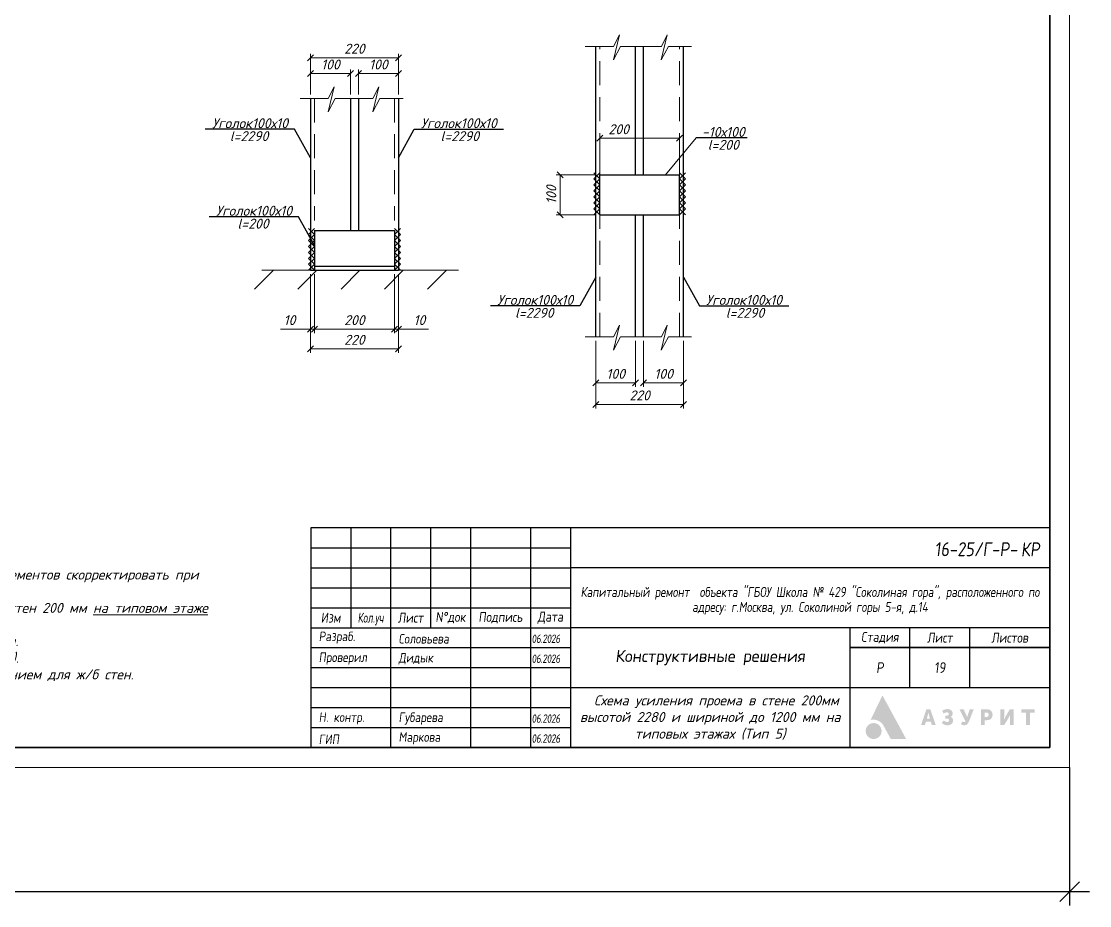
# Model space of a CAD drawing. Header units: millimetres. Extents: x 10124 to 8132345, y -95635 to 1386204.
# Drawn here: x 142207 to 144882, y 25514 to 27729 of the extents above; entities that cross this region are included whole.
import ezdxf
from ezdxf.enums import TextEntityAlignment as Align

# ---------------------------------------------------------------- set-up
doc = ezdxf.new("R2010")
doc.units = ezdxf.units.MM
doc.linetypes.add('Пунктир 2мм', pattern=[3, 2, -1])
doc.layers.get('DEFPOINTS').update_dxf_attribs({"color": 1})
for name, color, linetype, lineweight in [('013', 7, 'Continuous', 13), ('030', 7, 'Continuous', 30), ('_TEXT', 7, 'Continuous', 30)]:
    doc.layers.add(name, color=color, linetype=linetype, lineweight=lineweight)
doc.layers.add('_STAMP', color=7, linetype='Continuous')
doc.styles.add('10', font='isocpeui.ttf', dxfattribs={"height": 25})
doc.styles.add('GOST', font='isocpeur.TTF')
doc.styles.add('ISOCPEUR', font='isocpeur.TTF', dxfattribs={"width": 0.85, "oblique": 7})
doc.styles.add('БДА100', font='romand.shx', dxfattribs={"width": 0.7})
doc.dimstyles.new('10', dxfattribs={"dimtxt": 37.5, "dimasz": 15, "dimexe": 10, "dimexo": 10, "dimgap": 10, "dimtad": 1, "dimtxsty": '10', "dimblk": 'OBLIQUE', "dimcen": 2.5, "dimadec": 0, "dimazin": 0, "dimtfac": 1, "dimtmove": 0, "dimatfit": 3, "dimfxl": 1, "dimlwd": 15, "dimlwe": 15, "dimarcsym": 0})
doc.dimstyles.new('БДА1', dxfattribs={"dimtxt": 2, "dimasz": 1, "dimexe": 0.7, "dimexo": 0, "dimgap": 0.8, "dimtad": 1, "dimdec": 0, "dimrnd": 1, "dimzin": 0, "dimdsep": 46, "dimtxsty": 'БДА100', "dimblk": 'OBLIQUE', "dimcen": 2, "dimdle": 1, "dimadec": 0, "dimazin": 0, "dimtfac": 1, "dimtdec": 0, "dimtmove": 1, "dimatfit": 3, "dimldrblk": 'NONE', "dimfxl": 0.7, "dimtolj": 1, "dimtzin": 0, "dimlwd": -1, "dimlwe": -1, "dimarcsym": 0})

# ---------------------------------------------------------------- blocks, each defined once
blk = doc.blocks.new('_OBLIQUE')
at = {"color": 0, "linetype": 'ByBlock'}
blk.add_line((-0.5, -0.5), (0.5, 0.5), dxfattribs=at)
blk = doc.blocks.new('*D17')
at = {"layer": 'DEFPOINTS', "color": 0, "transparency": 16777216}
for p, q in [((0, 0), (0, -34.62)), ((594, 0), (594, -34.62)), ((-5, -31.12), (599, -31.12))]:
    blk.add_line(p, q, dxfattribs=at)
for p in [(0, 0), (594, 0), (594, -31.12)]:
    blk.add_point(p, dxfattribs=at)
at = {"layer": 'DEFPOINTS', "color": 0, "transparency": 16777216, "xscale": 5, "yscale": 5, "zscale": 5, "rotation": 180}
blk.add_blockref('_OBLIQUE', (0, -31.12), dxfattribs=at)
at = {"layer": 'DEFPOINTS', "color": 0, "transparency": 16777216, "xscale": 5, "yscale": 5, "zscale": 5}
blk.add_blockref('_OBLIQUE', (594, -31.12), dxfattribs=at)
at = {"layer": 'DEFPOINTS', "color": 0, "lineweight": 0, "transparency": 16777216, "insert": (105, -22.12), "char_height": 10, "attachment_point": 5, "style": 'БДА100'}
blk.add_mtext('\\A1;594', dxfattribs=at)
blk = doc.blocks.new('_None')
blk = doc.blocks.new('Логотип Азурит')
at = {"layer": '_STAMP', "linetype": 'Continuous', "true_color": 0x2a3756}
h = blk.add_hatch(color=159, dxfattribs=at)
h.dxf.hatch_style = 1
h.paths.add_polyline_path([(-39.4, 8.5), (-40.02, 9.65), (-40.61, 10.74), (-41.14, 11.7), (-41.62, 12.59), (-41.79, 12.89), (-41.86, 13.01), (-41.91, 12.94), (-41.99, 12.78), (-42.39, 11.96), (-42.77, 11.18), (-43.09, 10.5), (-43.47, 9.72), (-44.18, 8.26), (-44.5, 7.6), (-44.73, 7.14), (-44.85, 6.9), (-44.7, 6.93), (-44.51, 6.95), (-44.27, 6.97), (-44.09, 6.97), (-43.91, 6.96), (-43.74, 6.94), (-43.56, 6.91), (-43.39, 6.87), (-43.22, 6.81), (-43.05, 6.75), (-42.89, 6.68), (-42.73, 6.59), (-42.58, 6.5), (-42.43, 6.4), (-42.29, 6.29), (-42.15, 6.17), (-42.03, 6.04), (-41.91, 5.91), (-41.79, 5.77), (-41.72, 5.65), (-41.63, 5.5), (-41.3, 4.9), (-41.02, 4.39), (-40.57, 3.56), (-40.05, 2.59), (-39.78, 2.11), (-37.86, 2.11), (-36.5, 2.11), (-35.94, 2.12), (-36.48, 3.13), (-36.82, 3.75), (-37.16, 4.37), (-37.67, 5.33), (-38.2, 6.3), (-38.54, 6.93), (-38.87, 7.53)])
h = blk.add_hatch(color=159, dxfattribs=at)
h.dxf.hatch_style = 1
h.paths.add_polyline_path([(-29.3, 7.88), (-29.63, 8.84), (-29.86, 9.53), (-30.37, 9.54), (-30.87, 9.54), (-30.93, 9.38), (-31.26, 8.4), (-31.64, 7.27), (-31.97, 6.31), (-32.19, 5.64), (-32.05, 5.63), (-31.71, 5.62), (-31.23, 5.62), (-31.11, 6.03), (-30.99, 6.44), (-30.37, 6.44), (-29.75, 6.44), (-29.63, 6.03), (-29.52, 5.62), (-29.03, 5.62), (-28.54, 5.62), (-28.6, 5.8), (-28.93, 6.79)])
h.paths.add_polyline_path([(-30.77, 7.21), (-30.74, 7.31), (-30.56, 7.93), (-30.43, 8.43), (-30.39, 8.59), (-30.37, 8.65), (-30.35, 8.64), (-30.31, 8.45), (-30.22, 8.08), (-30.11, 7.66), (-30.01, 7.33), (-29.97, 7.21), (-30.37, 7.21)], flags=16)
h = blk.add_hatch(color=159, dxfattribs=at)
h.dxf.hatch_style = 1
h.paths.add_polyline_path([(-24.39, 7.35), (-24.47, 7.43), (-24.56, 7.5), (-24.66, 7.56), (-24.81, 7.65), (-24.74, 7.69), (-24.65, 7.75), (-24.55, 7.86), (-24.45, 7.97), (-24.38, 8.09), (-24.35, 8.18), (-24.32, 8.25), (-24.31, 8.34), (-24.3, 8.45), (-24.3, 8.65), (-24.31, 8.73), (-24.34, 8.82), (-24.41, 8.99), (-24.51, 9.14), (-24.63, 9.28), (-24.78, 9.39), (-24.95, 9.48), (-25.13, 9.55), (-25.34, 9.59), (-25.56, 9.6), (-25.74, 9.6), (-25.91, 9.58), (-26.08, 9.55), (-26.23, 9.51), (-26.39, 9.46), (-26.53, 9.39), (-26.67, 9.32), (-26.8, 9.23), (-26.9, 9.15), (-26.81, 8.98), (-26.64, 8.66), (-26.54, 8.5), (-26.51, 8.5), (-26.46, 8.54), (-26.35, 8.61), (-26.21, 8.67), (-26.07, 8.73), (-25.93, 8.77), (-25.82, 8.79), (-25.72, 8.79), (-25.62, 8.79), (-25.53, 8.76), (-25.46, 8.73), (-25.39, 8.68), (-25.34, 8.62), (-25.3, 8.55), (-25.26, 8.45), (-25.26, 8.36), (-25.27, 8.27), (-25.32, 8.18), (-25.36, 8.13), (-25.39, 8.08), (-25.44, 8.05), (-25.49, 8.02), (-25.63, 7.99), (-25.84, 7.98), (-26.1, 7.97), (-26.1, 7.6), (-26.1, 7.24), (-25.78, 7.23), (-25.54, 7.21), (-25.45, 7.2), (-25.38, 7.18), (-25.33, 7.15), (-25.28, 7.12), (-25.25, 7.08), (-25.21, 7.02), (-25.19, 6.96), (-25.17, 6.9), (-25.17, 6.76), (-25.18, 6.7), (-25.2, 6.64), (-25.23, 6.58), (-25.26, 6.53), (-25.31, 6.49), (-25.37, 6.45), (-25.44, 6.43), (-25.52, 6.41), (-25.69, 6.39), (-25.78, 6.39), (-25.87, 6.41), (-26, 6.45), (-26.16, 6.51), (-26.3, 6.6), (-26.43, 6.69), (-26.53, 6.76), (-26.77, 6.45), (-26.93, 6.26), (-26.97, 6.2), (-26.98, 6.15), (-26.97, 6.11), (-26.94, 6.07), (-26.82, 5.97), (-26.62, 5.84), (-26.41, 5.73), (-26.19, 5.65), (-25.97, 5.59), (-25.78, 5.57), (-25.53, 5.57), (-25.3, 5.58), (-25.12, 5.61), (-24.99, 5.65), (-24.87, 5.71), (-24.75, 5.78), (-24.64, 5.85), (-24.54, 5.94), (-24.45, 6.03), (-24.37, 6.13), (-24.31, 6.23), (-24.25, 6.37), (-24.21, 6.51), (-24.2, 6.66), (-24.2, 6.82), (-24.21, 6.94), (-24.24, 7.06), (-24.28, 7.16), (-24.33, 7.26)])
h = blk.add_hatch(color=159, dxfattribs=at)
h.dxf.hatch_style = 1
h.paths.add_polyline_path([(-19.61, 8.04), (-19.36, 8.68), (-19.14, 9.22), (-19.03, 9.53), (-19.17, 9.54), (-19.52, 9.54), (-20.02, 9.54), (-20.05, 9.44), (-20.31, 8.65), (-20.59, 7.81), (-20.63, 7.68), (-20.66, 7.62), (-20.67, 7.61), (-20.7, 7.67), (-20.82, 7.97), (-21.01, 8.4), (-21.34, 9.1), (-21.54, 9.54), (-22.06, 9.54), (-22.58, 9.54), (-22.4, 9.17), (-21.88, 8.17), (-21.32, 7.06), (-21.11, 6.63), (-21.09, 6.56), (-21.1, 6.52), (-21.15, 6.45), (-21.21, 6.41), (-21.28, 6.38), (-21.37, 6.37), (-21.45, 6.37), (-21.55, 6.39), (-21.64, 6.43), (-21.74, 6.49), (-21.82, 6.53), (-21.86, 6.49), (-21.92, 6.39), (-22.11, 6.05), (-22.23, 5.85), (-22.18, 5.81), (-22.08, 5.75), (-21.95, 5.69), (-21.81, 5.63), (-21.69, 5.59), (-21.51, 5.57), (-21.31, 5.57), (-21.12, 5.59), (-20.97, 5.62), (-20.88, 5.66), (-20.79, 5.71), (-20.71, 5.77), (-20.63, 5.84), (-20.56, 5.93), (-20.48, 6.02), (-20.35, 6.23), (-20.28, 6.35), (-20.21, 6.51), (-19.92, 7.25)])
h = blk.add_hatch(color=159, dxfattribs=at)
h.dxf.hatch_style = 1
h.paths.add_polyline_path([(-14.46, 7.53), (-14.41, 7.64), (-14.37, 7.74), (-14.33, 7.96), (-14.31, 8.19), (-14.32, 8.41), (-14.37, 8.63), (-14.45, 8.83), (-14.5, 8.93), (-14.55, 9.02), (-14.62, 9.1), (-14.69, 9.18), (-14.81, 9.29), (-14.92, 9.37), (-15.06, 9.43), (-15.21, 9.49), (-15.33, 9.52), (-15.49, 9.53), (-16.3, 9.54), (-17.21, 9.54), (-17.21, 7.58), (-17.21, 5.62), (-16.73, 5.62), (-16.25, 5.62), (-16.25, 6.23), (-16.25, 6.83), (-15.87, 6.83), (-15.58, 6.84), (-15.35, 6.86), (-15.17, 6.91), (-14.99, 6.98), (-14.83, 7.08), (-14.69, 7.2), (-14.56, 7.36)])
h.paths.add_polyline_path([(-15.6, 7.68), (-15.67, 7.66), (-15.95, 7.66), (-16.25, 7.66), (-16.25, 8.2), (-16.25, 8.74), (-15.93, 8.73), (-15.64, 8.72), (-15.57, 8.7), (-15.51, 8.67), (-15.42, 8.6), (-15.35, 8.51), (-15.32, 8.45), (-15.3, 8.39), (-15.29, 8.19), (-15.29, 8.07), (-15.3, 8), (-15.32, 7.94), (-15.35, 7.88), (-15.39, 7.82), (-15.43, 7.78), (-15.53, 7.71)], flags=16)
h = blk.add_hatch(color=159, dxfattribs=at)
h.dxf.hatch_style = 1
h.paths.add_polyline_path([(-10.09, 7.82), (-9.98, 8.03), (-9.94, 8.12), (-9.95, 7.93), (-9.96, 7.49), (-9.97, 6.69), (-9.97, 5.62), (-9.5, 5.62), (-9.04, 5.62), (-9.04, 7.58), (-9.04, 9.54), (-9.51, 9.54), (-9.99, 9.54), (-10.36, 8.91), (-10.84, 8.1), (-11.03, 7.78), (-11.26, 7.34), (-11.37, 7.13), (-11.42, 7.05), (-11.41, 7.31), (-11.39, 7.78), (-11.39, 8.55), (-11.39, 9.54), (-11.86, 9.54), (-12.34, 9.54), (-12.34, 7.58), (-12.34, 5.62), (-11.86, 5.62), (-11.37, 5.62), (-11.18, 5.95), (-10.61, 6.89), (-10.31, 7.42)])
h = blk.add_hatch(color=159, dxfattribs=at)
h.dxf.hatch_style = 1
h.paths.add_polyline_path([(-3.74, 9.14), (-3.74, 9.54), (-5.42, 9.54), (-7.09, 9.54), (-7.09, 9.14), (-7.09, 8.74), (-6.5, 8.74), (-5.9, 8.74), (-5.9, 7.18), (-5.9, 5.62), (-5.43, 5.62), (-4.95, 5.62), (-4.95, 7.18), (-4.95, 8.74), (-4.35, 8.74), (-3.74, 8.74)])
at = {"layer": '_STAMP', "linetype": 'Continuous', "true_color": 0x1447b7}
h = blk.add_hatch(color=162, dxfattribs=at)
h.dxf.hatch_style = 1
h.paths.add_polyline_path([(-42.09, 4.22), (-42.11, 4.4), (-42.15, 4.58), (-42.2, 4.76), (-42.27, 4.93), (-42.35, 5.1), (-42.45, 5.26), (-42.57, 5.41), (-42.7, 5.55), (-42.8, 5.64), (-42.91, 5.72), (-43.14, 5.86), (-43.38, 5.97), (-43.63, 6.05), (-43.89, 6.09), (-44.15, 6.1), (-44.42, 6.07), (-44.55, 6.04), (-44.68, 6.01), (-44.87, 5.94), (-45.05, 5.85), (-45.22, 5.74), (-45.37, 5.62), (-45.51, 5.49), (-45.63, 5.35), (-45.75, 5.19), (-45.84, 5.03), (-45.92, 4.85), (-45.98, 4.67), (-46.03, 4.49), (-46.06, 4.29), (-46.07, 4.1), (-46.05, 3.9), (-46.02, 3.7), (-45.97, 3.51), (-45.92, 3.37), (-45.87, 3.24), (-45.8, 3.11), (-45.72, 2.99), (-45.64, 2.88), (-45.54, 2.77), (-45.44, 2.67), (-45.33, 2.57), (-45.22, 2.49), (-45.1, 2.41), (-44.98, 2.34), (-44.85, 2.28), (-44.72, 2.22), (-44.58, 2.18), (-44.44, 2.15), (-44.3, 2.13), (-44.05, 2.12), (-43.8, 2.14), (-43.57, 2.19), (-43.34, 2.26), (-43.12, 2.37), (-42.92, 2.5), (-42.73, 2.65), (-42.56, 2.83), (-42.44, 2.99), (-42.34, 3.15), (-42.26, 3.32), (-42.19, 3.49), (-42.14, 3.67), (-42.11, 3.85), (-42.09, 4.03)])
blk = doc.blocks.new('_Azurit_Stamp')
at = {"layer": '_STAMP'}
for p, q in [((-175, 55), (-175, 30)), ((-165, 55), (-165, 0)), ((-155, 55), (-155, 30)), ((-145, 55), (-145, 0)), ((-130, 55), (-130, 0)), ((-120, 55), (-120, 0)), ((-185, 50), (-120, 50)), ((-185, 45), (-120, 45)), ((0, 45), (-120, 45)), ((-185, 40), (-120, 40)), ((-185, 35), (-120, 35)), ((-185, 30), (-120, 30)), ((0, 30), (-120, 30)), ((-50, 30), (-50, 0)), ((-35, 25), (-35, 30)), ((-20, 25), (-20, 30)), ((-185, 25), (-120, 25)), ((-50, 25), (-35, 25)), ((-35, 25), (-50, 25)), ((-35, 25), (-20, 25)), ((-35, 15), (-35, 25)), ((-20, 25), (-35, 25)), ((-20, 25), (0, 25)), ((-20, 15), (-20, 25)), ((0, 25), (-20, 25)), ((-185, 20), (-120, 20)), ((-185, 15), (-120, 15)), ((-120, 15), (0, 15)), ((-185, 10), (-120, 10)), ((-185, 5), (-120, 5))]:
    blk.add_line(p, q, dxfattribs=at)
blk.add_lwpolyline([(-185, 0), (0, 0), (0, 55), (-185, 55)], close=True, dxfattribs=at)
at = {"linetype": 'Continuous'}
blk.add_blockref('Логотип Азурит', (0, 0), dxfattribs=at)
at = {"color": 0, "lineweight": 9, "insert": (-42.5, 20), "char_height": 2.7, "width": 15, "attachment_point": 5, "style": 'ISOCPEUR'}
blk.add_mtext('Р', dxfattribs=at)
at = {"layer": '_TEXT', "color": 1, "style": 'ISOCPEUR', "oblique": 7, "width": 0.85}
blk.add_text('КР ', height=3.5, dxfattribs=at).set_placement((-7.2, 49.62), align=Align.MIDDLE_LEFT)
at = {"layer": '_TEXT', "color": 5, "line_spacing_factor": 0.9, "style": 'ISOCPEUR'}
for s, width, heights, insert, char_height, attachment_point in [('16-25/Г-Р-', 69.1586, [9.61], (-8.07, 49.66), 3.5, 6), ('{\\Q8;\\W0.8;\\C7;Капитальный ремонт  объекта "ГБОУ Школа № 429 "Соколиная гора", расположенного по адресу: г.Москва, ул. Соколиной горы 5-я, д.14}', 120, [14.01], (-60, 36.73), 2.5, 5), ('{\\W1;Конструктивные решения}', 69.1586, [14.57], (-85, 22.5), 3, 5)]:
    blk.add_mtext_dynamic_manual_height_columns(s, width=width, gutter_width=0, heights=heights, dxfattribs=dict(at, insert=insert, char_height=char_height, attachment_point=attachment_point))
at = {"layer": '_TEXT', "style": 'ISOCPEUR'}
for s, width, insert, char_height, attachment_point in [('Изм', 10, (-180, 32.5), 2.5, 5), ('{\\W0.7;Кол.уч}', 10, (-170, 32.17), 2.5, 5), ('Лист', 10, (-160, 32.5), 2.5, 5), ('N%%Dдок', 10, (-150, 32.5), 2.5, 5), ('Подпись', 10, (-137.5, 32.5), 2.5, 5), ('Дата', 10, (-125, 32.5), 2.5, 5), ('Разраб.', 20, (-183, 27.5), 2.4, 4), ('Стадия', 15, (-42.5, 27.5), 2.5, 5), ('Лист', 15, (-27.5, 27.5), 2.5, 5), ('Листов', 15, (-10, 27.5), 2.5, 5), ('Проверил', 20, (-183, 22.27), 2.4, 4), ('Н. контр.', 20, (-183, 7.27), 2.4, 4), ('ГИП', 20, (-183, 2.04), 2.4, 4)]:
    blk.add_mtext_dynamic_manual_height_columns(s, width=width, gutter_width=12.5, heights=[0], dxfattribs=dict(at, insert=insert, char_height=char_height, attachment_point=attachment_point))
at = {"layer": '_TEXT', "color": 1, "attachment_point": 4, "style": 'ISOCPEUR'}
for s, width, insert, char_height in [('Соловьева', 19.0361, (-163, 27.23), 2.4), ('{\\W0.82;\\T0.92;06.2026}', 7.4894, (-129.7, 27.23), 2.1), ('{\\W0.82;\\T0.92;06.2026}', 7.4894, (-129.7, 22.23), 2.1), ('{\\W0.82;\\T0.92;06.2026}', 7.4894, (-129.7, 7.23), 2.1), ('{\\W0.82;\\T0.92;06.2026}', 7.4894, (-129.7, 2.23), 2.1)]:
    blk.add_mtext_dynamic_manual_height_columns(s, width=width, gutter_width=12.5, heights=[0], dxfattribs=dict(at, insert=insert, char_height=char_height))
at = {"layer": '_TEXT', "color": 5, "char_height": 2.4, "attachment_point": 4, "style": 'ISOCPEUR'}
for s, insert in [('Дидык', (-163, 22.23)), ('Губарева', (-163, 7.23)), ('Маркова', (-163, 2.29))]:
    blk.add_mtext_dynamic_manual_height_columns(s, width=19.0361, gutter_width=12.5, heights=[0], dxfattribs=dict(at, insert=insert))
blk = doc.blocks.new('*D344')
at = {"color": 0, "lineweight": 15, "ltscale": 100, "transparency": 16777216}
for p, q in [((142941.2, 27095.4), (142941.2, 26948.1)), ((143141.2, 27095.4), (143141.2, 26948.1)), ((142941.2, 26958.1), (143141.2, 26958.1))]:
    blk.add_line(p, q, dxfattribs=at)
at = {"layer": 'DEFPOINTS', "color": 0, "ltscale": 100, "transparency": 16777216}
for p in [(142941.2, 27105.4), (143141.2, 27105.4), (143141.2, 26958.1)]:
    blk.add_point(p, dxfattribs=at)
at = {"color": 0, "lineweight": 15, "ltscale": 100, "transparency": 16777216, "xscale": 15, "yscale": 15, "zscale": 15, "rotation": 180}
blk.add_blockref('_OBLIQUE', (142941.2, 26958.1), dxfattribs=at)
at = {"color": 0, "lineweight": 15, "ltscale": 100, "transparency": 16777216, "xscale": 15, "yscale": 15, "zscale": 15}
blk.add_blockref('_OBLIQUE', (143141.2, 26958.1), dxfattribs=at)
at = {"color": 0, "ltscale": 100, "transparency": 16777216, "insert": (143041.2, 26980.6), "char_height": 25, "attachment_point": 5, "style": '10'}
blk.add_mtext('200', dxfattribs=at)
blk = doc.blocks.new('*D373')
at = {"layer": '013', "color": 0, "lineweight": 15, "ltscale": 100, "transparency": 16777216}
for p, q in [((142931.2, 27095.4), (142931.2, 26948.1)), ((142941.2, 27095.4), (142941.2, 26948.1)), ((142931.2, 26958.1), (142856.1, 26958.1)), ((142941.2, 26958.1), (142931.2, 26958.1)), ((142941.2, 26958.1), (142956.2, 26958.1))]:
    blk.add_line(p, q, dxfattribs=at)
at = {"layer": 'DEFPOINTS', "color": 0, "ltscale": 100, "transparency": 16777216}
for p in [(142931.2, 27105.4), (142941.2, 27105.4), (142931.2, 26958.1)]:
    blk.add_point(p, dxfattribs=at)
at = {"layer": '013', "color": 0, "lineweight": 15, "ltscale": 100, "transparency": 16777216, "xscale": 15, "yscale": 15, "zscale": 15}
blk.add_blockref('_OBLIQUE', (142931.2, 26958.1), dxfattribs=at)
at = {"layer": '013', "color": 0, "lineweight": 15, "ltscale": 100, "transparency": 16777216, "xscale": 15, "yscale": 15, "zscale": 15, "rotation": 180}
blk.add_blockref('_OBLIQUE', (142941.2, 26958.1), dxfattribs=at)
at = {"layer": '013', "color": 0, "ltscale": 100, "transparency": 16777216, "insert": (142878.7, 26980.6), "char_height": 25, "attachment_point": 5, "style": '10'}
blk.add_mtext('10', dxfattribs=at)
blk = doc.blocks.new('*D345')
at = {"layer": '013', "color": 0, "lineweight": 15, "ltscale": 100, "transparency": 16777216}
for p, q in [((143141.2, 27095.4), (143141.2, 26948.1)), ((143151.2, 27095.4), (143151.2, 26948.1)), ((143141.2, 26958.1), (143126.2, 26958.1)), ((143141.2, 26958.1), (143151.2, 26958.1)), ((143151.2, 26958.1), (143226.4, 26958.1))]:
    blk.add_line(p, q, dxfattribs=at)
at = {"layer": 'DEFPOINTS', "color": 0, "ltscale": 100, "transparency": 16777216}
for p in [(143141.2, 27105.4), (143151.2, 27105.4), (143151.2, 26958.1)]:
    blk.add_point(p, dxfattribs=at)
at = {"layer": '013', "color": 0, "lineweight": 15, "ltscale": 100, "transparency": 16777216, "xscale": 15, "yscale": 15, "zscale": 15}
blk.add_blockref('_OBLIQUE', (143141.2, 26958.1), dxfattribs=at)
at = {"layer": '013', "color": 0, "lineweight": 15, "ltscale": 100, "transparency": 16777216, "xscale": 15, "yscale": 15, "zscale": 15, "rotation": 180}
blk.add_blockref('_OBLIQUE', (143151.2, 26958.1), dxfattribs=at)
at = {"layer": '013', "color": 0, "ltscale": 100, "transparency": 16777216, "insert": (143203.8, 26980.6), "char_height": 25, "attachment_point": 5, "style": '10'}
blk.add_mtext('10', dxfattribs=at)
blk = doc.blocks.new('*D346')
at = {"layer": '013', "color": 0, "lineweight": 15, "ltscale": 100, "transparency": 16777216}
for p, q in [((142931.2, 27095.4), (142931.2, 26898.8)), ((143151.2, 27095.4), (143151.2, 26898.8)), ((142931.2, 26908.8), (143151.2, 26908.8))]:
    blk.add_line(p, q, dxfattribs=at)
at = {"layer": 'DEFPOINTS', "color": 0, "ltscale": 100, "transparency": 16777216}
for p in [(142931.2, 27105.4), (143151.2, 27105.4), (143151.2, 26908.8)]:
    blk.add_point(p, dxfattribs=at)
at = {"layer": '013', "color": 0, "lineweight": 15, "ltscale": 100, "transparency": 16777216, "xscale": 15, "yscale": 15, "zscale": 15, "rotation": 180}
blk.add_blockref('_OBLIQUE', (142931.2, 26908.8), dxfattribs=at)
at = {"layer": '013', "color": 0, "lineweight": 15, "ltscale": 100, "transparency": 16777216, "xscale": 15, "yscale": 15, "zscale": 15}
blk.add_blockref('_OBLIQUE', (143151.2, 26908.8), dxfattribs=at)
at = {"layer": '013', "color": 0, "ltscale": 100, "transparency": 16777216, "insert": (143041.2, 26931.3), "char_height": 25, "attachment_point": 5, "style": '10'}
blk.add_mtext('220', dxfattribs=at)
blk = doc.blocks.new('*D382')
at = {"layer": '013', "color": 0, "lineweight": 15, "ltscale": 100, "transparency": 16777216}
for p, q in [((142931.2, 27546), (142931.2, 27608.4)), ((143031.2, 27546), (143031.2, 27608.4)), ((142931.2, 27598.4), (143031.2, 27598.4))]:
    blk.add_line(p, q, dxfattribs=at)
at = {"layer": 'DEFPOINTS', "color": 0, "ltscale": 100, "transparency": 16777216}
for p in [(143031.2, 27598.4), (142931.2, 27536), (143031.2, 27536)]:
    blk.add_point(p, dxfattribs=at)
at = {"layer": '013', "color": 0, "lineweight": 15, "ltscale": 100, "transparency": 16777216, "xscale": 15, "yscale": 15, "zscale": 15, "rotation": 180}
blk.add_blockref('_OBLIQUE', (142931.2, 27598.4), dxfattribs=at)
at = {"layer": '013', "color": 0, "lineweight": 15, "ltscale": 100, "transparency": 16777216, "xscale": 15, "yscale": 15, "zscale": 15}
blk.add_blockref('_OBLIQUE', (143031.2, 27598.4), dxfattribs=at)
at = {"layer": '013', "color": 0, "ltscale": 100, "transparency": 16777216, "insert": (142981.2, 27620.9), "char_height": 25, "attachment_point": 5, "style": '10'}
blk.add_mtext('100', dxfattribs=at)
blk = doc.blocks.new('*D383')
at = {"layer": '013', "color": 0, "lineweight": 15, "ltscale": 100, "transparency": 16777216}
for p, q in [((142931.2, 27546), (142931.2, 27647.9)), ((142931.2, 27637.9), (143151.2, 27637.9)), ((143151.2, 27546), (143151.2, 27647.9))]:
    blk.add_line(p, q, dxfattribs=at)
at = {"layer": 'DEFPOINTS', "color": 0, "ltscale": 100, "transparency": 16777216}
for p in [(143151.2, 27637.9), (142931.2, 27536), (143151.2, 27536)]:
    blk.add_point(p, dxfattribs=at)
at = {"layer": '013', "color": 0, "lineweight": 15, "ltscale": 100, "transparency": 16777216, "xscale": 15, "yscale": 15, "zscale": 15, "rotation": 180}
blk.add_blockref('_OBLIQUE', (142931.2, 27637.9), dxfattribs=at)
at = {"layer": '013', "color": 0, "lineweight": 15, "ltscale": 100, "transparency": 16777216, "xscale": 15, "yscale": 15, "zscale": 15}
blk.add_blockref('_OBLIQUE', (143151.2, 27637.9), dxfattribs=at)
at = {"layer": '013', "color": 0, "ltscale": 100, "transparency": 16777216, "insert": (143041.2, 27660.4), "char_height": 25, "attachment_point": 5, "style": '10'}
blk.add_mtext('220', dxfattribs=at)
blk = doc.blocks.new('*D384')
at = {"layer": '013', "color": 0, "lineweight": 15, "ltscale": 100, "transparency": 16777216}
for p, q in [((143051.2, 27546), (143051.2, 27608.4)), ((143151.2, 27546), (143151.2, 27608.4)), ((143051.2, 27598.4), (143151.2, 27598.4))]:
    blk.add_line(p, q, dxfattribs=at)
at = {"layer": 'DEFPOINTS', "color": 0, "ltscale": 100, "transparency": 16777216}
for p in [(143151.2, 27598.4), (143051.2, 27536), (143151.2, 27536)]:
    blk.add_point(p, dxfattribs=at)
at = {"layer": '013', "color": 0, "lineweight": 15, "ltscale": 100, "transparency": 16777216, "xscale": 15, "yscale": 15, "zscale": 15, "rotation": 180}
blk.add_blockref('_OBLIQUE', (143051.2, 27598.4), dxfattribs=at)
at = {"layer": '013', "color": 0, "lineweight": 15, "ltscale": 100, "transparency": 16777216, "xscale": 15, "yscale": 15, "zscale": 15}
blk.add_blockref('_OBLIQUE', (143151.2, 27598.4), dxfattribs=at)
at = {"layer": '013', "color": 0, "ltscale": 100, "transparency": 16777216, "insert": (143101.2, 27620.9), "char_height": 25, "attachment_point": 5, "style": '10'}
blk.add_mtext('100', dxfattribs=at)
blk = doc.blocks.new('*D358')
at = {"layer": '013', "color": 0, "lineweight": 15, "ltscale": 100, "transparency": 16777216}
for p, q in [((143645.3, 26929), (143645.3, 26813.6)), ((143745.3, 26929), (143745.3, 26813.6)), ((143645.3, 26823.6), (143745.3, 26823.6))]:
    blk.add_line(p, q, dxfattribs=at)
at = {"layer": 'DEFPOINTS', "color": 0, "ltscale": 100, "transparency": 16777216}
for p in [(143645.3, 26939), (143745.3, 26939), (143745.3, 26823.6)]:
    blk.add_point(p, dxfattribs=at)
at = {"layer": '013', "color": 0, "lineweight": 15, "ltscale": 100, "transparency": 16777216, "xscale": 15, "yscale": 15, "zscale": 15, "rotation": 180}
blk.add_blockref('_OBLIQUE', (143645.3, 26823.6), dxfattribs=at)
at = {"layer": '013', "color": 0, "lineweight": 15, "ltscale": 100, "transparency": 16777216, "xscale": 15, "yscale": 15, "zscale": 15}
blk.add_blockref('_OBLIQUE', (143745.3, 26823.6), dxfattribs=at)
at = {"layer": '013', "color": 0, "ltscale": 100, "transparency": 16777216, "insert": (143695.3, 26846.1), "char_height": 25, "attachment_point": 5, "style": '10'}
blk.add_mtext('100', dxfattribs=at)
blk = doc.blocks.new('*D359')
at = {"layer": '013', "color": 0, "lineweight": 15, "ltscale": 100, "transparency": 16777216}
for p, q in [((143765.3, 26929), (143765.3, 26813.6)), ((143865.3, 26929), (143865.3, 26813.6)), ((143765.3, 26823.6), (143865.3, 26823.6))]:
    blk.add_line(p, q, dxfattribs=at)
at = {"layer": 'DEFPOINTS', "color": 0, "ltscale": 100, "transparency": 16777216}
for p in [(143765.3, 26939), (143865.3, 26939), (143865.3, 26823.6)]:
    blk.add_point(p, dxfattribs=at)
at = {"layer": '013', "color": 0, "lineweight": 15, "ltscale": 100, "transparency": 16777216, "xscale": 15, "yscale": 15, "zscale": 15, "rotation": 180}
blk.add_blockref('_OBLIQUE', (143765.3, 26823.6), dxfattribs=at)
at = {"layer": '013', "color": 0, "lineweight": 15, "ltscale": 100, "transparency": 16777216, "xscale": 15, "yscale": 15, "zscale": 15}
blk.add_blockref('_OBLIQUE', (143865.3, 26823.6), dxfattribs=at)
at = {"layer": '013', "color": 0, "ltscale": 100, "transparency": 16777216, "insert": (143815.3, 26846.1), "char_height": 25, "attachment_point": 5, "style": '10'}
blk.add_mtext('100', dxfattribs=at)
blk = doc.blocks.new('*D388')
at = {"layer": '013', "color": 0, "lineweight": 15, "ltscale": 100, "transparency": 16777216}
for p, q in [((143645.3, 26929), (143645.3, 26759.5)), ((143865.3, 26929), (143865.3, 26759.5)), ((143645.3, 26769.5), (143865.3, 26769.5))]:
    blk.add_line(p, q, dxfattribs=at)
at = {"layer": 'DEFPOINTS', "color": 0, "ltscale": 100, "transparency": 16777216}
for p in [(143645.3, 26939), (143865.3, 26939), (143865.3, 26769.5)]:
    blk.add_point(p, dxfattribs=at)
at = {"layer": '013', "color": 0, "lineweight": 15, "ltscale": 100, "transparency": 16777216, "xscale": 15, "yscale": 15, "zscale": 15, "rotation": 180}
blk.add_blockref('_OBLIQUE', (143645.3, 26769.5), dxfattribs=at)
at = {"layer": '013', "color": 0, "lineweight": 15, "ltscale": 100, "transparency": 16777216, "xscale": 15, "yscale": 15, "zscale": 15}
blk.add_blockref('_OBLIQUE', (143865.3, 26769.5), dxfattribs=at)
at = {"layer": '013', "color": 0, "ltscale": 100, "transparency": 16777216, "insert": (143755.3, 26792), "char_height": 25, "attachment_point": 5, "style": '10'}
blk.add_mtext('220', dxfattribs=at)
blk = doc.blocks.new('*D389')
at = {"layer": '013', "color": 0, "lineweight": 15, "ltscale": 100, "transparency": 16777216}
for p, q in [((143645.3, 27344.6), (143546.6, 27344.6)), ((143556.6, 27244.6), (143556.6, 27344.6)), ((143645.3, 27244.6), (143546.6, 27244.6))]:
    blk.add_line(p, q, dxfattribs=at)
at = {"layer": 'DEFPOINTS', "color": 0, "ltscale": 100, "transparency": 16777216}
for p in [(143556.6, 27344.6), (143655.3, 27344.6), (143655.3, 27244.6)]:
    blk.add_point(p, dxfattribs=at)
at = {"layer": '013', "color": 0, "lineweight": 15, "ltscale": 100, "transparency": 16777216, "xscale": 15, "yscale": 15, "zscale": 15}
for p, rotation in [((143556.6, 27344.6), 90), ((143556.6, 27244.6), 270)]:
    blk.add_blockref('_OBLIQUE', p, dxfattribs=dict(at, rotation=rotation))
at = {"layer": '013', "color": 0, "ltscale": 100, "transparency": 16777216, "insert": (143534.1, 27294.6), "char_height": 25, "attachment_point": 5, "rotation": 90, "style": '10'}
blk.add_mtext('100', dxfattribs=at)
blk = doc.blocks.new('*D390')
at = {"layer": '013', "color": 0, "lineweight": 15, "ltscale": 100, "transparency": 16777216}
for p, q in [((143655.3, 27354.6), (143655.3, 27446.2)), ((143855.3, 27354.6), (143855.3, 27446.2)), ((143655.3, 27436.2), (143855.3, 27436.2))]:
    blk.add_line(p, q, dxfattribs=at)
at = {"layer": 'DEFPOINTS', "color": 0, "ltscale": 100, "transparency": 16777216}
for p in [(143855.3, 27436.2), (143655.3, 27344.6), (143855.3, 27344.6)]:
    blk.add_point(p, dxfattribs=at)
at = {"layer": '013', "color": 0, "lineweight": 15, "ltscale": 100, "transparency": 16777216, "xscale": 15, "yscale": 15, "zscale": 15, "rotation": 180}
blk.add_blockref('_OBLIQUE', (143655.3, 27436.2), dxfattribs=at)
at = {"layer": '013', "color": 0, "lineweight": 15, "ltscale": 100, "transparency": 16777216, "xscale": 15, "yscale": 15, "zscale": 15}
blk.add_blockref('_OBLIQUE', (143855.3, 27436.2), dxfattribs=at)
at = {"layer": '013', "color": 0, "ltscale": 100, "transparency": 16777216, "insert": (143702.9, 27458.7), "char_height": 25, "attachment_point": 5, "style": '10'}
blk.add_mtext('200', dxfattribs=at)
blk = doc.blocks.new('*U16')
at = {"color": 44, "lineweight": 20, "ltscale": 10}
for p, q in [((594, 0), (594, 420)), ((0, 0), (594, 0))]:
    blk.add_line(p, q, dxfattribs=at)
at = {"color": 137, "lineweight": 35, "ltscale": 10}
for p, q in [((589, 5), (589, 415)), ((8.04, 5), (589, 5))]:
    blk.add_line(p, q, dxfattribs=at)
at = {"color": 44, "lineweight": 13, "style": 'GOST', "oblique": 10, "width": 0.8}
for tag in ['ФОРМАТВЕРТ', 'ФОРМАТГОРИЗ']:
    blk.add_attdef(tag, (542.98, 1.6), '', height=2, dxfattribs=at)
at = {"layer": 'DEFPOINTS', "color": 251, "lineweight": 0}
dim = blk.add_linear_dim(base=(594, -31.12), p1=(0, 0), p2=(594, 0), dimstyle='БДА1', override={"dimscale": 5}, dxfattribs=at)
dim.commit()
dim.dimension.update_dxf_attribs({"geometry": '*D17', "text_midpoint": (105, -31.12), "dimtype": 128})

msp = doc.modelspace()

# ---------------------------------------------------------------- linework, layer by layer
at = {"ltscale": 100}
for p, q in [((142891.433, 27458.8), (142667.692, 27458.8)), ((142931.236, 27387.136), (142891.433, 27458.8)), ((143151.236, 27387.136), (143191.038, 27458.8)), ((143191.038, 27458.8), (143414.779, 27458.8)), ((144024.655, 27437.016), (143896.764, 27437.016)), ((143655.303, 27334.637), (143640.303, 27349.637)), ((143640.303, 27334.637), (143655.303, 27349.637)), ((143655.303, 27319.637), (143640.303, 27334.637)), ((143640.303, 27319.637), (143655.303, 27334.637)), ((143870.303, 27334.637), (143855.303, 27349.637)), ((143855.303, 27334.637), (143870.303, 27349.637)), ((143870.303, 27319.637), (143855.303, 27334.637)), ((143855.303, 27319.637), (143870.303, 27334.637)), ((143655.303, 27304.637), (143640.303, 27319.637)), ((143640.303, 27304.637), (143655.303, 27319.637)), ((143870.303, 27304.637), (143855.303, 27319.637)), ((143855.303, 27304.637), (143870.303, 27319.637)), ((143655.303, 27289.637), (143640.303, 27304.637)), ((143640.303, 27289.637), (143655.303, 27304.637)), ((143655.303, 27274.637), (143640.303, 27289.637)), ((143640.303, 27274.637), (143655.303, 27289.637)), ((143870.303, 27289.637), (143855.303, 27304.637)), ((143855.303, 27289.637), (143870.303, 27304.637)), ((143870.303, 27274.637), (143855.303, 27289.637)), ((143855.303, 27274.637), (143870.303, 27289.637)), ((143655.303, 27259.637), (143640.303, 27274.637)), ((143640.303, 27259.637), (143655.303, 27274.637)), ((143655.303, 27244.637), (143640.303, 27259.637)), ((143640.303, 27244.637), (143655.303, 27259.637)), ((143870.303, 27259.637), (143855.303, 27274.637)), ((143855.303, 27259.637), (143870.303, 27274.637)), ((143870.303, 27244.637), (143855.303, 27259.637)), ((143855.303, 27244.637), (143870.303, 27259.637)), ((142901.433, 27239.534), (142677.692, 27239.534)), ((142941.236, 27167.87), (142901.433, 27239.534)), ((142941.236, 27195.37), (142926.236, 27210.37)), ((142926.236, 27195.37), (142941.236, 27210.37)), ((143156.236, 27195.37), (143141.236, 27210.37)), ((143141.236, 27195.37), (143156.236, 27210.37)), ((142941.236, 27180.37), (142926.236, 27195.37)), ((142926.236, 27180.37), (142941.236, 27195.37)), ((142941.236, 27165.37), (142926.236, 27180.37)), ((142926.236, 27165.37), (142941.236, 27180.37)), ((143156.236, 27180.37), (143141.236, 27195.37)), ((143141.236, 27180.37), (143156.236, 27195.37)), ((143156.236, 27165.37), (143141.236, 27180.37)), ((143141.236, 27165.37), (143156.236, 27180.37)), ((142941.236, 27150.37), (142926.236, 27165.37)), ((142926.236, 27150.37), (142941.236, 27165.37)), ((142941.236, 27135.37), (142926.236, 27150.37)), ((142926.236, 27135.37), (142941.236, 27150.37)), ((143156.236, 27150.37), (143141.236, 27165.37)), ((143141.236, 27150.37), (143156.236, 27165.37)), ((143156.236, 27135.37), (143141.236, 27150.37)), ((143141.236, 27135.37), (143156.236, 27150.37)), ((142941.236, 27120.37), (142926.236, 27135.37)), ((142926.236, 27120.37), (142941.236, 27135.37)), ((142941.236, 27105.37), (142926.236, 27120.37)), ((142926.236, 27105.37), (142941.236, 27120.37)), ((143156.236, 27120.37), (143141.236, 27135.37)), ((143141.236, 27120.37), (143156.236, 27135.37)), ((143156.236, 27105.37), (143141.236, 27120.37)), ((143141.236, 27105.37), (143156.236, 27120.37)), ((142931.236, 27105.37), (143141.236, 27105.37)), ((143645.303, 27087.871), (143605.501, 27016.207)), ((143865.303, 27087.871), (143905.105, 27016.207)), ((143605.501, 27016.207), (143381.76, 27016.207)), ((143905.105, 27016.207), (144128.847, 27016.207))]:
    msp.add_line(p, q, dxfattribs=at)
at = {"layer": '013', "linetype": 'Пунктир 2мм', "ltscale": 30}
for p, q in [((143655.303, 26939.004), (143655.303, 27666.315)), ((143855.303, 26939.004), (143855.303, 27666.315)), ((142941.236, 27536.003), (142941.236, 27230.37)), ((143141.236, 27536.003), (143141.236, 27230.37))]:
    msp.add_line(p, q, dxfattribs=at)
at = {"layer": '013', "ltscale": 100}
for p, q in [((143820.26, 27344.637), (143896.764, 27437.016)), ((142791.157, 27058.449), (142838.398, 27105.37)), ((142809.419, 27105.37), (143301.512, 27105.37)), ((142899.503, 27058.449), (142946.744, 27105.37)), ((143007.85, 27058.449), (143055.091, 27105.37)), ((143116.197, 27058.449), (143163.438, 27105.37)), ((143224.543, 27058.449), (143271.784, 27105.37))]:
    msp.add_line(p, q, dxfattribs=at)
for points in [[(143619.276, 27666.315), (143689.939, 27666.315), (143704.457, 27694.961), (143689.501, 27632.695), (143707.45, 27666.315), (143765.303, 27666.315)], [(143739.276, 27666.315), (143809.939, 27666.315), (143824.457, 27694.961), (143809.501, 27632.695), (143827.45, 27666.315), (143885.303, 27666.315)], [(142905.208, 27536.003), (142975.872, 27536.003), (142990.39, 27564.649), (142975.434, 27502.383), (142993.382, 27536.003), (143051.236, 27536.003)], [(143016.916, 27536.003), (143087.58, 27536.003), (143102.098, 27564.649), (143087.142, 27502.383), (143105.091, 27536.003), (143162.944, 27536.003)], [(143619.276, 26939.004), (143689.939, 26939.004), (143704.457, 26967.65), (143689.501, 26905.384), (143707.45, 26939.004), (143765.303, 26939.004)], [(143739.276, 26939.004), (143809.939, 26939.004), (143824.457, 26967.65), (143809.501, 26905.384), (143827.45, 26939.004), (143885.303, 26939.004)]]:
    msp.add_lwpolyline(points, dxfattribs=at)
at = {"layer": '030', "ltscale": 100}
for p, q in [((143645.303, 26939.004), (143645.303, 27666.315)), ((143745.303, 27344.637), (143745.303, 27666.315)), ((143765.303, 27344.637), (143765.303, 27666.315)), ((143865.303, 26939.004), (143865.303, 27666.315)), ((142931.236, 27536.003), (142931.236, 27105.37)), ((143031.236, 27536.003), (143031.236, 27205.37)), ((143051.236, 27536.003), (143051.236, 27205.37)), ((143151.236, 27536.003), (143151.236, 27105.37)), ((143655.303, 27244.637), (143655.303, 27344.637)), ((143655.303, 27344.637), (143855.303, 27344.637)), ((143855.303, 27244.637), (143855.303, 27344.637)), ((143655.303, 27244.637), (143855.303, 27244.637)), ((143745.303, 26939.004), (143745.303, 27244.637)), ((143765.303, 26939.004), (143765.303, 27244.637)), ((142941.236, 27205.37), (143141.236, 27205.37)), ((142941.236, 27205.37), (142941.236, 27105.37)), ((143141.236, 27205.37), (143141.236, 27105.37)), ((142931.236, 27105.37), (143151.236, 27105.37)), ((142941.236, 27115.37), (143141.236, 27115.37))]:
    msp.add_line(p, q, dxfattribs=at)

# ---------------------------------------------------------------- block references
at = {"xscale": 10, "yscale": 10, "zscale": 10}
msp.add_blockref('*U16', (138891.899, 25860.225), dxfattribs=at)
at = {"layer": '_STAMP', "xscale": 10, "yscale": 10, "zscale": 10}
msp.add_blockref('_Azurit_Stamp', (144781.899, 25910.225), dxfattribs=at)

# ---------------------------------------------------------------- texts
at = {"ltscale": 100, "char_height": 25, "attachment_point": 5, "style": '10'}
for s, insert in [('Уголок100х10', (142779.883, 27473.836)), ('Уголок100х10', (143302.588, 27473.836)), ('l=2290', (142777.475, 27441.462)), ('l=2290', (143304.996, 27441.462)), ('-10х100', (143964.756, 27452.053)), ('l=200', (143964.756, 27419.678)), ('Уголок100х10', (142789.883, 27254.571)), ('l=200', (142787.475, 27222.196)), ('Уголок100х10', (143493.95, 27031.244)), ('Уголок100х10', (144016.656, 27031.244)), ('l=2290', (143491.543, 26998.87)), ('l=2290', (144019.063, 26998.87))]:
    msp.add_mtext(s, dxfattribs=dict(at, insert=insert))
at = {"color": 0, "lineweight": 9}
for s, insert, char_height, width, attachment_point, style in [('\\pxi-3,l5.23419,t5.23419;1.^IТолщину стены 200 мм уточнить согласно обмеров на месте. Длины элементов скорректировать при необходимости.\\P2.^IДанная схема усиления применима для всех проемов с толщиной ж/б стен 200 мм {\\Lна типовом этаже} шириной до 1200 мм включительно. \\P3.^IСварку выполнять по ГОСТ 5264-80*. Катет сварного шва принять 8 мм.\\P4.^IРазмеры отмеченные "*" - считать проемом после усиления (в чистоте).\\P5.^IДля крепления обоймы применять распорный анкер М16х120 с назначением для ж/б стен.\\P^IУсилие затяжки принять согласно рекомендаций производителя.', (140906.793, 26193.969), 25, 1840.54729, 4, '10'), ('19', (144506.899, 26110.225), 27, 150, 5, 'ISOCPEUR'), ('\\pxi1.23419;Схема усиления проема в стене 200мм высотой 2280 и шириной до 1200 мм на типовых этажах (Тип 5)', (143931.899, 25985.225), 25, 700, 5, '10')]:
    msp.add_mtext(s, dxfattribs=dict(at, insert=insert, char_height=char_height, width=width, attachment_point=attachment_point, style=style))

# ---------------------------------------------------------------- dimensions: what is measured, and where the dimension line sits
at = {"ltscale": 100}
dim = msp.add_linear_dim(base=(143141.236, 26958.117), p1=(142941.236, 27105.37), p2=(143141.236, 27105.37), dimstyle='10', dxfattribs=at)
dim.commit()
dim.dimension.update_dxf_attribs({"geometry": '*D344', "text_midpoint": (143041.236, 26980.617)})
at = {"layer": '013', "ltscale": 100}
for base, p1, p2, picture, middle in [((143151.236, 27637.929), (142931.236, 27536.003), (143151.236, 27536.003), '*D383', (143041.236, 27660.429)), ((143031.236, 27598.433), (142931.236, 27536.003), (143031.236, 27536.003), '*D382', (142981.236, 27620.933)), ((143151.236, 27598.433), (143051.236, 27536.003), (143151.236, 27536.003), '*D384', (143101.236, 27620.933)), ((142931.236, 26958.117), (142941.236, 27105.37), (142931.236, 27105.37), '*D373', (142878.65, 26980.617)), ((143151.236, 26908.847), (142931.236, 27105.37), (143151.236, 27105.37), '*D346', (143041.236, 26931.347)), ((143745.303, 26823.595), (143645.303, 26939.004), (143745.303, 26939.004), '*D358', (143695.303, 26846.095)), ((143865.303, 26769.507), (143645.303, 26939.004), (143865.303, 26939.004), '*D388', (143755.303, 26792.007)), ((143865.303, 26823.595), (143765.303, 26939.004), (143865.303, 26939.004), '*D359', (143815.303, 26846.095))]:
    dim = msp.add_linear_dim(base=base, p1=p1, p2=p2, dimstyle='10', dxfattribs=at)
    dim.commit()
    dim.dimension.update_dxf_attribs({"geometry": picture, "text_midpoint": middle})
dim = msp.add_linear_dim(base=(143855.303, 27436.24), p1=(143655.303, 27344.637), p2=(143855.303, 27344.637), dimstyle='10', dxfattribs=at)
dim.commit()
dim.dimension.update_dxf_attribs({"geometry": '*D390', "text_midpoint": (143702.867, 27436.24), "dimtype": 160})
for base, p1, p2, angle, picture, middle in [((143556.601, 27344.637), (143655.303, 27244.637), (143655.303, 27344.637), 90, '*D389', (143534.101, 27294.637)), ((143151.236, 26958.117), (143141.236, 27105.37), (143151.236, 27105.37), 180, '*D345', (143203.821, 26980.617))]:
    dim = msp.add_linear_dim(base=base, p1=p1, p2=p2, angle=angle, dimstyle='10', dxfattribs=at)
    dim.commit()
    dim.dimension.update_dxf_attribs({"geometry": picture, "text_midpoint": middle})

doc.saveas('drawing.dxf')
